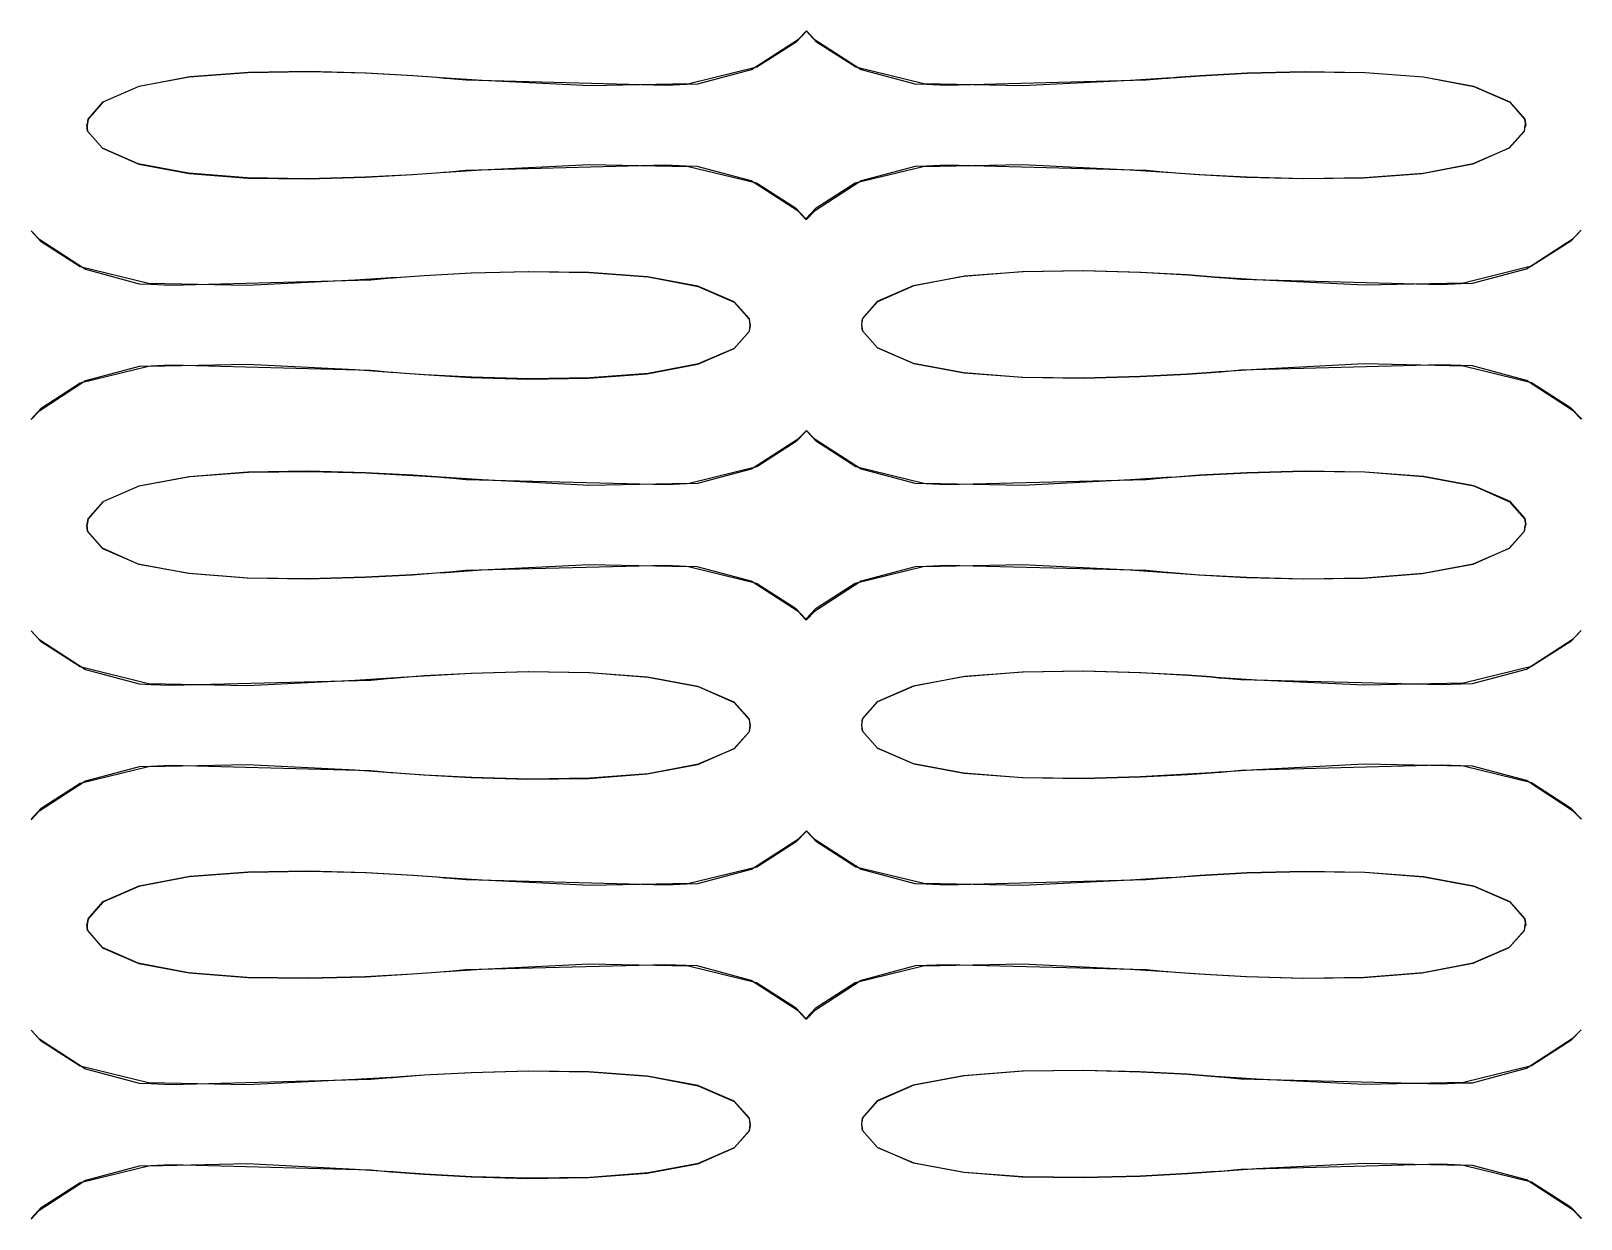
# Model space of a CAD drawing. Extents: x -8.7 to 71.7, y -3.2 to 84.
# Drawn here: x 23.47 to 39.54, y 18.64 to 30.96 of the extents above; entities that cross this region are included whole.
import ezdxf

# ---------------------------------------------------------------- set-up
doc = ezdxf.new("R2010")
doc.units = 0
doc.layers.get('0').update_dxf_attribs({"linetype": 'CONTINUOUS'})

msp = doc.modelspace()

# ---------------------------------------------------------------- linework, layer by layer
at = {"color": 1}
for p, q in [((30.9411, 30.5663), (31.4275, 30.8805)), ((31.5088, 30.9618), (31.4027, 30.8488)), ((31.4275, 30.8805), (31.5088, 30.9645)), ((31.5088, 30.9645), (31.5902, 30.8791)), ((31.615, 30.8488), (31.5088, 30.9618)), ((31.5902, 30.8791), (32.0752, 30.5663)), ((31.4027, 30.8488), (30.9962, 30.5883)), ((32.0201, 30.5883), (31.615, 30.8488)), ((25.7169, 30.5318), (25.1106, 30.485)), ((25.1161, 30.4919), (25.7238, 30.5387)), ((26.3481, 30.5415), (25.7169, 30.5318)), ((25.7238, 30.5387), (26.3536, 30.547)), ((26.9393, 30.5263), (26.3481, 30.5415)), ((26.3536, 30.547), (26.9448, 30.5304)), ((26.9448, 30.5304), (27.4326, 30.5029)), ((30.9962, 30.5883), (30.292, 30.4161)), ((30.383, 30.4175), (30.9411, 30.5663)), ((32.7256, 30.4161), (32.0201, 30.5883)), ((32.0752, 30.5663), (32.6319, 30.4175)), ((35.5865, 30.5029), (36.0772, 30.5291)), ((36.0772, 30.5291), (36.6695, 30.5442)), ((36.6695, 30.5387), (36.0796, 30.5222)), ((36.6695, 30.5442), (37.2992, 30.5346)), ((37.2981, 30.5318), (36.6695, 30.5387)), ((37.9056, 30.4863), (37.2981, 30.5318)), ((37.2992, 30.5346), (37.9056, 30.4877)), ((24.5897, 30.3871), (24.2163, 30.2245)), ((24.219, 30.2286), (24.5938, 30.3926)), ((25.1106, 30.485), (24.5897, 30.3871)), ((24.5938, 30.3926), (25.1161, 30.4919)), ((27.4298, 30.4987), (26.9393, 30.5263)), ((27.6751, 30.4808), (27.4298, 30.4987)), ((27.4326, 30.5029), (27.6765, 30.485)), ((27.7578, 30.4739), (27.6751, 30.4808)), ((27.6765, 30.485), (27.7578, 30.4767)), ((27.7578, 30.4767), (27.7757, 30.4767)), ((27.7757, 30.4739), (27.7578, 30.4739)), ((27.7757, 30.4767), (27.9824, 30.4574)), ((28.1464, 30.4505), (27.7757, 30.4739)), ((27.9824, 30.4574), (30.0578, 30.4037)), ((29.2626, 30.3954), (28.1464, 30.4505)), ((30.292, 30.4161), (29.2626, 30.3954)), ((30.0578, 30.4037), (30.2659, 30.4133)), ((30.2659, 30.4133), (30.383, 30.4175)), ((32.6319, 30.4175), (32.7504, 30.4133)), ((33.7537, 30.3954), (32.7256, 30.4161)), ((32.7504, 30.4133), (32.9572, 30.4037)), ((32.9572, 30.4037), (35.0325, 30.4574)), ((34.8699, 30.4505), (33.7537, 30.3954)), ((35.2419, 30.4739), (34.8699, 30.4505)), ((35.0325, 30.4574), (35.2392, 30.4767)), ((35.2392, 30.4767), (35.2585, 30.4767)), ((35.2668, 30.4739), (35.2419, 30.4739)), ((35.2585, 30.4767), (35.3399, 30.485)), ((35.3466, 30.4794), (35.2668, 30.4739)), ((35.3399, 30.485), (35.5865, 30.5029)), ((35.5907, 30.496), (35.3466, 30.4794)), ((36.0796, 30.5222), (35.5907, 30.496)), ((37.9056, 30.4877), (38.4267, 30.3885)), ((38.4281, 30.3899), (37.9056, 30.4863)), ((38.4267, 30.3885), (38.7999, 30.2259)), ((38.8027, 30.2273), (38.4281, 30.3899)), ((24.0619, 30.0509), (24.219, 30.2286)), ((24.2163, 30.2245), (24.0619, 30.0495)), ((38.7999, 30.2259), (38.9544, 30.0495)), ((38.9611, 30.0509), (38.8027, 30.2273)), ((24.0537, 29.9847), (24.0619, 30.0509)), ((24.0619, 30.0495), (24.0537, 29.9847)), ((38.9544, 30.0495), (38.9625, 29.9847)), ((38.971, 29.9847), (38.9611, 30.0509)), ((24.0564, 29.9268), (24.0482, 29.9902)), ((24.0482, 29.9902), (24.0564, 29.9255)), ((24.2108, 29.7505), (24.0564, 29.9268)), ((24.0564, 29.9255), (24.2135, 29.7477)), ((38.9502, 29.9255), (38.7918, 29.7477)), ((38.796, 29.7518), (38.9516, 29.9268)), ((38.9601, 29.9902), (38.9502, 29.9255)), ((38.9516, 29.9268), (38.9601, 29.9902)), ((38.9625, 29.9847), (38.971, 29.9847)), ((24.5828, 29.5879), (24.2108, 29.7505)), ((24.2135, 29.7477), (24.5883, 29.5837)), ((38.7918, 29.7477), (38.4157, 29.5824)), ((38.4224, 29.5892), (38.796, 29.7518)), ((25.1037, 29.4886), (24.5828, 29.5879)), ((24.5883, 29.5837), (25.1106, 29.4859)), ((30.0523, 29.5713), (27.9769, 29.519)), ((28.1409, 29.5258), (29.2571, 29.581)), ((29.2571, 29.581), (30.2865, 29.5603)), ((30.2603, 29.5617), (30.0523, 29.5713)), ((32.7201, 29.5603), (33.7495, 29.581)), ((32.9599, 29.5713), (32.7532, 29.5617)), ((35.0352, 29.519), (32.9599, 29.5713)), ((33.7495, 29.581), (34.8657, 29.5258)), ((38.4157, 29.5824), (37.8933, 29.4845)), ((37.9017, 29.4914), (38.4224, 29.5892)), ((25.7114, 29.4418), (25.1037, 29.4886)), ((25.1106, 29.4859), (25.7183, 29.439)), ((26.3412, 29.4321), (25.7114, 29.4418)), ((25.7183, 29.439), (26.3481, 29.4308)), ((26.9338, 29.4473), (26.3412, 29.4321)), ((26.3481, 29.4308), (26.9379, 29.4473)), ((27.4243, 29.4735), (26.9338, 29.4473)), ((26.9379, 29.4473), (27.4271, 29.4762)), ((27.6696, 29.4914), (27.4243, 29.4735)), ((27.4271, 29.4762), (27.671, 29.4942)), ((27.7523, 29.4983), (27.6696, 29.4914)), ((27.671, 29.4942), (27.7523, 29.501)), ((27.7523, 29.501), (27.7702, 29.501)), ((27.7702, 29.4983), (27.7523, 29.4983)), ((27.7702, 29.501), (28.1409, 29.5258)), ((27.9769, 29.519), (27.7702, 29.4983)), ((30.3775, 29.5589), (30.2603, 29.5617)), ((30.2865, 29.5603), (30.9907, 29.3894)), ((30.937, 29.4101), (30.3775, 29.5589)), ((31.422, 29.0945), (30.937, 29.4101)), ((32.0766, 29.4101), (31.5915, 29.0945)), ((32.016, 29.3894), (32.7201, 29.5603)), ((32.6347, 29.5589), (32.0766, 29.4101)), ((32.7532, 29.5617), (32.6347, 29.5589)), ((34.8657, 29.5258), (35.2378, 29.501)), ((35.2419, 29.4983), (35.0352, 29.519)), ((35.2378, 29.501), (35.2557, 29.501)), ((35.2557, 29.4983), (35.2419, 29.4983)), ((35.2557, 29.501), (35.337, 29.4942)), ((35.3356, 29.4914), (35.2557, 29.4983)), ((35.5783, 29.4735), (35.3356, 29.4914)), ((35.337, 29.4942), (35.5822, 29.4762)), ((36.0659, 29.4459), (35.5783, 29.4735)), ((35.5822, 29.4762), (36.0729, 29.4501)), ((36.6557, 29.4294), (36.0659, 29.4459)), ((36.0729, 29.4501), (36.6642, 29.4335)), ((37.2854, 29.4376), (36.6557, 29.4294)), ((36.6642, 29.4335), (37.2953, 29.4432)), ((37.8933, 29.4845), (37.2854, 29.4376)), ((37.2953, 29.4432), (37.9017, 29.4914)), ((30.9907, 29.3894), (31.3958, 29.129)), ((31.6095, 29.129), (32.016, 29.3894)), ((31.3958, 29.129), (31.5033, 29.0146)), ((31.5033, 29.0091), (31.422, 29.0945)), ((31.5033, 29.0146), (31.6095, 29.129)), ((31.5915, 29.0945), (31.5116, 29.0091)), ((31.5116, 29.0091), (31.5033, 29.0091)), ((23.5768, 28.7789), (23.4708, 28.8919)), ((23.4708, 28.8919), (23.552, 28.8079)), ((23.552, 28.8079), (24.0357, 28.4937)), ((23.982, 28.5185), (23.5768, 28.7789)), ((38.9724, 28.4978), (39.4575, 28.812)), ((39.4324, 28.7845), (39.026, 28.524)), ((39.5386, 28.8975), (39.4324, 28.7845)), ((39.4575, 28.812), (39.5386, 28.8975)), ((24.6876, 28.3463), (23.982, 28.5185)), ((24.0357, 28.4937), (24.5938, 28.3435)), ((27.547, 28.4289), (28.0376, 28.4551)), ((28.0348, 28.451), (27.547, 28.4248)), ((28.6246, 28.4675), (28.0348, 28.451)), ((28.0376, 28.4551), (28.6301, 28.4703)), ((29.2544, 28.4606), (28.6246, 28.4675)), ((28.6301, 28.4703), (29.2599, 28.4606)), ((29.8607, 28.4152), (29.2544, 28.4606)), ((29.2599, 28.4606), (29.8676, 28.4138)), ((33.744, 28.4661), (33.1377, 28.4193)), ((33.1487, 28.4234), (33.755, 28.4703)), ((34.3752, 28.4758), (33.744, 28.4661)), ((33.755, 28.4703), (34.3848, 28.4786)), ((34.9663, 28.4606), (34.3752, 28.4758)), ((34.3848, 28.4786), (34.9746, 28.462)), ((35.457, 28.4345), (34.9663, 28.4606)), ((34.9746, 28.462), (35.4623, 28.4345)), ((39.026, 28.524), (38.3219, 28.3504)), ((38.4129, 28.349), (38.9724, 28.4978)), ((24.5938, 28.3435), (24.7124, 28.3393)), ((25.7156, 28.3242), (24.6876, 28.3463)), ((24.7124, 28.3393), (24.9191, 28.3297)), ((24.9191, 28.3297), (26.9944, 28.3834)), ((26.8318, 28.3793), (25.7156, 28.3242)), ((27.2039, 28.4027), (26.8318, 28.3793)), ((26.9944, 28.3834), (27.2025, 28.4027)), ((27.2025, 28.4027), (27.2204, 28.4027)), ((27.2232, 28.4027), (27.2039, 28.4027)), ((27.2204, 28.4027), (27.3017, 28.4097)), ((27.3031, 28.4082), (27.2232, 28.4027)), ((27.3017, 28.4097), (27.547, 28.4289)), ((27.547, 28.4248), (27.3031, 28.4082)), ((30.3844, 28.3187), (29.8607, 28.4152)), ((29.8676, 28.4138), (30.3885, 28.3145)), ((30.7592, 28.1561), (30.3844, 28.3187)), ((30.3885, 28.3145), (30.7606, 28.1519)), ((32.6168, 28.3215), (32.2433, 28.1588)), ((32.2502, 28.1602), (32.6251, 28.3256)), ((33.1377, 28.4193), (32.6168, 28.3215)), ((32.6251, 28.3256), (33.1487, 28.4234)), ((35.7022, 28.4152), (35.457, 28.4345)), ((35.4623, 28.4345), (35.7064, 28.4152)), ((35.7851, 28.4082), (35.7022, 28.4152)), ((35.7064, 28.4152), (35.7875, 28.4082)), ((35.8027, 28.4082), (35.7851, 28.4082)), ((35.7875, 28.4082), (35.8055, 28.4082)), ((36.1735, 28.3848), (35.8027, 28.4082)), ((35.8055, 28.4082), (36.0123, 28.389)), ((36.0123, 28.389), (38.0877, 28.3352)), ((37.2911, 28.3297), (36.1735, 28.3848)), ((38.3219, 28.3504), (37.2911, 28.3297)), ((38.0877, 28.3352), (38.2958, 28.3449)), ((38.2958, 28.3449), (38.4129, 28.349)), ((30.9177, 27.9797), (30.7592, 28.1561)), ((30.7606, 28.1519), (30.9163, 27.9756)), ((32.2433, 28.1588), (32.089, 27.9838)), ((32.0918, 27.9824), (32.2502, 28.1602)), ((30.9163, 27.9756), (30.9246, 27.9108)), ((30.9273, 27.9135), (30.9177, 27.9797)), ((32.089, 27.9838), (32.0807, 27.919)), ((32.0835, 27.9163), (32.0918, 27.9824)), ((30.9149, 27.846), (30.7564, 27.6683)), ((30.7633, 27.6751), (30.919, 27.8501)), ((30.9246, 27.9108), (30.9149, 27.846)), ((30.919, 27.8501), (30.9273, 27.9135)), ((32.0807, 27.919), (32.089, 27.8543)), ((32.0918, 27.8529), (32.0835, 27.9163)), ((32.089, 27.8543), (32.2461, 27.6779)), ((32.2461, 27.6779), (32.0918, 27.8529)), ((30.7564, 27.6683), (30.3802, 27.5042)), ((30.3899, 27.5139), (30.7633, 27.6751)), ((32.6195, 27.5153), (32.2461, 27.6779)), ((32.2461, 27.6779), (32.6209, 27.5167)), ((23.982, 27.3141), (24.6876, 27.4877)), ((24.5938, 27.485), (24.0357, 27.3348)), ((24.7124, 27.4877), (24.5938, 27.485)), ((24.6876, 27.4877), (25.7156, 27.5084)), ((24.9191, 27.4974), (24.7124, 27.4877)), ((26.9944, 27.4423), (24.9191, 27.4974)), ((25.7156, 27.5084), (26.8318, 27.4519)), ((30.3802, 27.5042), (29.8579, 27.4064)), ((29.869, 27.4161), (30.3899, 27.5139)), ((33.1404, 27.4175), (32.6195, 27.5153)), ((32.6209, 27.5167), (33.1432, 27.4202)), ((38.0877, 27.5029), (36.0123, 27.4478)), ((36.1735, 27.456), (37.2911, 27.5139)), ((37.2911, 27.5139), (38.3219, 27.4919)), ((38.2958, 27.4932), (38.0877, 27.5029)), ((38.4129, 27.4905), (38.2958, 27.4932)), ((38.3219, 27.4919), (39.026, 27.3196)), ((38.9724, 27.3403), (38.4129, 27.4905)), ((24.0357, 27.3348), (23.552, 27.0192)), ((26.8318, 27.4519), (27.2039, 27.4271)), ((27.2025, 27.4216), (26.9944, 27.4423)), ((27.2204, 27.4216), (27.2025, 27.4216)), ((27.2039, 27.4271), (27.2232, 27.4271)), ((27.3003, 27.4147), (27.2204, 27.4216)), ((27.2232, 27.4271), (27.3044, 27.4202)), ((27.5428, 27.3968), (27.3003, 27.4147)), ((27.3044, 27.4202), (27.5498, 27.4023)), ((28.0307, 27.3678), (27.5428, 27.3968)), ((27.5498, 27.4023), (28.0403, 27.3761)), ((28.6205, 27.3513), (28.0307, 27.3678)), ((28.0403, 27.3761), (28.6315, 27.3596)), ((29.2503, 27.3596), (28.6205, 27.3513)), ((28.6315, 27.3596), (29.2626, 27.3692)), ((29.8579, 27.4064), (29.2503, 27.3596)), ((29.2626, 27.3692), (29.869, 27.4161)), ((33.7468, 27.3692), (33.1404, 27.4175)), ((33.1432, 27.4202), (33.7509, 27.3747)), ((34.3779, 27.3596), (33.7468, 27.3692)), ((33.7509, 27.3747), (34.3807, 27.3678)), ((34.9691, 27.3761), (34.3779, 27.3596)), ((34.3807, 27.3678), (34.9705, 27.383)), ((35.4598, 27.4023), (34.9691, 27.3761)), ((34.9705, 27.383), (35.4598, 27.4092)), ((35.4598, 27.4092), (35.7036, 27.4257)), ((35.705, 27.4202), (35.4598, 27.4023)), ((35.7036, 27.4257), (35.7851, 27.4312)), ((35.7875, 27.4271), (35.705, 27.4202)), ((35.7851, 27.4312), (35.8027, 27.4312)), ((35.8055, 27.4271), (35.7875, 27.4271)), ((35.8027, 27.4312), (36.1735, 27.456)), ((36.0123, 27.4478), (35.8055, 27.4271)), ((39.4575, 27.0247), (38.9724, 27.3403)), ((39.026, 27.3196), (39.431, 27.0592)), ((23.5768, 27.0536), (23.982, 27.3141)), ((23.4708, 26.9393), (23.5768, 27.0536)), ((23.552, 27.0192), (23.4708, 26.9338)), ((39.431, 27.0592), (39.5386, 26.9448)), ((39.5386, 26.9393), (39.4575, 27.0247)), ((39.5386, 26.9448), (39.5386, 26.9393)), ((30.9411, 26.4225), (31.4275, 26.7367)), ((31.4027, 26.705), (30.9962, 26.4445)), ((31.5088, 26.818), (31.4027, 26.705)), ((31.4275, 26.7367), (31.5088, 26.8207)), ((31.5088, 26.8207), (31.5902, 26.7367)), ((31.615, 26.705), (31.5088, 26.818)), ((31.5902, 26.7367), (32.0752, 26.4225)), ((32.0201, 26.4445), (31.615, 26.705)), ((25.7169, 26.3881), (25.1106, 26.3412)), ((25.1161, 26.344), (25.7238, 26.3881)), ((26.3481, 26.3977), (25.7169, 26.3881)), ((25.7238, 26.3881), (26.3536, 26.3963)), ((26.9393, 26.3826), (26.3481, 26.3977)), ((26.3536, 26.3963), (26.9448, 26.3812)), ((27.4298, 26.3563), (26.9393, 26.3826)), ((26.9448, 26.3812), (27.4326, 26.355)), ((27.6751, 26.3385), (27.4298, 26.3563)), ((27.4326, 26.355), (27.6765, 26.3398)), ((30.9962, 26.4445), (30.292, 26.2723)), ((30.383, 26.2737), (30.9411, 26.4225)), ((32.7256, 26.2723), (32.0201, 26.4445)), ((32.0752, 26.4225), (32.6319, 26.2737)), ((35.3399, 26.3412), (35.585, 26.3605)), ((35.5907, 26.3536), (35.3466, 26.3371)), ((35.585, 26.3605), (36.0758, 26.3867)), ((36.0786, 26.3798), (35.5907, 26.3536)), ((36.0758, 26.3867), (36.6681, 26.4018)), ((36.6681, 26.3963), (36.0786, 26.3798)), ((36.6681, 26.4018), (37.2981, 26.3922)), ((37.2981, 26.3881), (36.6681, 26.3963)), ((37.2981, 26.3922), (37.9056, 26.344)), ((37.9042, 26.3426), (37.2981, 26.3881)), ((24.5897, 26.2434), (24.2163, 26.0821)), ((24.219, 26.0835), (24.5938, 26.2461)), ((25.1106, 26.3412), (24.5897, 26.2434)), ((24.5938, 26.2461), (25.1161, 26.344)), ((27.7578, 26.3315), (27.6751, 26.3385)), ((27.6765, 26.3398), (27.7578, 26.3343)), ((27.7578, 26.3343), (27.7757, 26.3343)), ((27.7757, 26.3315), (27.7578, 26.3315)), ((27.7757, 26.3343), (27.9824, 26.3136)), ((28.1464, 26.3081), (27.7757, 26.3315)), ((27.9824, 26.3136), (30.0578, 26.2613)), ((29.2626, 26.2516), (28.1464, 26.3081)), ((30.292, 26.2723), (29.2626, 26.2516)), ((30.0578, 26.2613), (30.2659, 26.2709)), ((30.2659, 26.2709), (30.383, 26.2737)), ((32.6319, 26.2737), (32.7504, 26.2709)), ((33.7537, 26.2516), (32.7256, 26.2723)), ((32.7504, 26.2709), (32.9572, 26.2613)), ((32.9572, 26.2613), (35.0325, 26.3136)), ((34.8699, 26.3081), (33.7537, 26.2516)), ((35.2419, 26.3315), (34.8699, 26.3081)), ((35.0325, 26.3136), (35.2392, 26.3343)), ((35.2392, 26.3343), (35.2585, 26.3343)), ((35.2668, 26.3315), (35.2419, 26.3315)), ((35.2585, 26.3343), (35.3399, 26.3412)), ((35.3466, 26.3371), (35.2668, 26.3315)), ((38.4281, 26.2461), (37.9042, 26.3426)), ((37.9056, 26.344), (38.4267, 26.2461)), ((38.4267, 26.2461), (38.7985, 26.0821)), ((38.8027, 26.0835), (38.4281, 26.2461)), ((24.0619, 25.9071), (24.219, 26.0835)), ((24.2163, 26.0821), (24.0619, 25.9057)), ((38.7985, 26.0821), (38.9544, 25.9057)), ((38.9611, 25.9071), (38.8027, 26.0835)), ((24.0537, 25.841), (24.0619, 25.9071)), ((24.0619, 25.9057), (24.0537, 25.841)), ((38.9544, 25.9057), (38.9625, 25.841)), ((38.971, 25.841), (38.9611, 25.9071)), ((24.0564, 25.7762), (24.0482, 25.8396)), ((24.0482, 25.8396), (24.0564, 25.7748)), ((24.2108, 25.5998), (24.0564, 25.7762)), ((24.0564, 25.7748), (24.2135, 25.5984)), ((38.9502, 25.7748), (38.7918, 25.5971)), ((38.796, 25.5998), (38.9516, 25.7762)), ((38.9601, 25.8396), (38.9502, 25.7748)), ((38.9516, 25.7762), (38.9601, 25.8396)), ((38.9625, 25.841), (38.971, 25.841)), ((24.5828, 25.4358), (24.2108, 25.5998)), ((24.2135, 25.5984), (24.5883, 25.4358)), ((38.7918, 25.5971), (38.4157, 25.4317)), ((38.4224, 25.4372), (38.796, 25.5998)), ((25.1037, 25.338), (24.5828, 25.4358)), ((24.5883, 25.4358), (25.1106, 25.3394)), ((30.0523, 25.4207), (27.9769, 25.3669)), ((28.1409, 25.3738), (29.2571, 25.4303)), ((29.2571, 25.4303), (30.2865, 25.4096)), ((30.2603, 25.411), (30.0523, 25.4207)), ((30.3775, 25.4083), (30.2603, 25.411)), ((30.2865, 25.4096), (30.9907, 25.2374)), ((30.937, 25.2581), (30.3775, 25.4083)), ((32.016, 25.2374), (32.7201, 25.4096)), ((32.6347, 25.4083), (32.0766, 25.2581)), ((32.7532, 25.411), (32.6347, 25.4083)), ((32.7201, 25.4096), (33.7495, 25.4303)), ((32.9599, 25.4207), (32.7532, 25.411)), ((35.0352, 25.3669), (32.9599, 25.4207)), ((33.7495, 25.4303), (34.8657, 25.3738)), ((38.4157, 25.4317), (37.8933, 25.3325)), ((37.9017, 25.3394), (38.4224, 25.4372)), ((25.7114, 25.2898), (25.1037, 25.338)), ((25.1106, 25.3394), (25.7183, 25.2939)), ((26.3412, 25.2801), (25.7114, 25.2898)), ((25.7183, 25.2939), (26.3481, 25.2856)), ((26.9338, 25.2953), (26.3412, 25.2801)), ((26.3481, 25.2856), (26.9379, 25.3022)), ((27.4243, 25.3214), (26.9338, 25.2953)), ((26.9379, 25.3022), (27.4271, 25.3284)), ((27.6696, 25.3394), (27.4243, 25.3214)), ((27.4271, 25.3284), (27.671, 25.3449)), ((27.7523, 25.3463), (27.6696, 25.3394)), ((27.671, 25.3449), (27.7523, 25.349)), ((27.7523, 25.349), (27.7702, 25.349)), ((27.7702, 25.3463), (27.7523, 25.3463)), ((27.7702, 25.349), (28.1409, 25.3738)), ((27.9769, 25.3669), (27.7702, 25.3463)), ((31.422, 24.9439), (30.937, 25.2581)), ((30.9907, 25.2374), (31.3958, 24.9769)), ((32.0766, 25.2581), (31.5915, 24.9439)), ((31.6095, 24.9769), (32.016, 25.2374)), ((34.8657, 25.3738), (35.2378, 25.349)), ((35.2419, 25.3463), (35.0352, 25.3669)), ((35.2378, 25.349), (35.2557, 25.349)), ((35.2557, 25.3463), (35.2419, 25.3463)), ((35.2557, 25.349), (35.337, 25.3421)), ((35.3356, 25.3394), (35.2557, 25.3463)), ((35.5783, 25.3214), (35.3356, 25.3394)), ((35.337, 25.3421), (35.5822, 25.3242)), ((36.0659, 25.2939), (35.5783, 25.3214)), ((35.5822, 25.3242), (36.0729, 25.298)), ((36.6557, 25.2773), (36.0659, 25.2939)), ((36.0729, 25.298), (36.6642, 25.2829)), ((37.2854, 25.2856), (36.6557, 25.2773)), ((36.6642, 25.2829), (37.2953, 25.2925)), ((37.8933, 25.3325), (37.2854, 25.2856)), ((37.2953, 25.2925), (37.9017, 25.3394)), ((31.3958, 24.9769), (31.5033, 24.8626)), ((31.5033, 24.857), (31.422, 24.9439)), ((31.5033, 24.8626), (31.6095, 24.9769)), ((31.5915, 24.9439), (31.5116, 24.857)), ((31.5116, 24.857), (31.5033, 24.857)), ((39.5386, 24.7468), (39.4324, 24.6338)), ((39.4575, 24.6614), (39.5386, 24.7468)), ((23.5768, 24.6283), (23.4708, 24.7413)), ((23.4708, 24.7413), (23.552, 24.6559)), ((23.552, 24.6559), (24.0357, 24.3417)), ((23.982, 24.3678), (23.5768, 24.6283)), ((38.9724, 24.3458), (39.4575, 24.6614)), ((39.4324, 24.6338), (39.026, 24.372)), ((24.6876, 24.1942), (23.982, 24.3678)), ((24.0357, 24.3417), (24.5938, 24.1915)), ((27.3017, 24.259), (27.547, 24.2783)), ((27.547, 24.2741), (27.3031, 24.2576)), ((27.547, 24.2783), (28.0376, 24.3044)), ((28.0348, 24.3003), (27.547, 24.2741)), ((28.6246, 24.3169), (28.0348, 24.3003)), ((28.0376, 24.3044), (28.6301, 24.3196)), ((29.2544, 24.3086), (28.6246, 24.3169)), ((28.6301, 24.3196), (29.2599, 24.31)), ((29.8607, 24.2631), (29.2544, 24.3086)), ((29.2599, 24.31), (29.8676, 24.2617)), ((30.3844, 24.1667), (29.8607, 24.2631)), ((33.1377, 24.2673), (32.6168, 24.1694)), ((32.6251, 24.1735), (33.1487, 24.2728)), ((33.744, 24.3155), (33.1377, 24.2673)), ((33.1487, 24.2728), (33.755, 24.3182)), ((34.3752, 24.3251), (33.744, 24.3155)), ((33.755, 24.3182), (34.3848, 24.3279)), ((34.9663, 24.3086), (34.3752, 24.3251)), ((34.3848, 24.3279), (34.9746, 24.31)), ((35.457, 24.2824), (34.9663, 24.3086)), ((34.9746, 24.31), (35.4623, 24.2824)), ((35.7022, 24.2645), (35.457, 24.2824)), ((35.4623, 24.2824), (35.7064, 24.2645)), ((35.7851, 24.2562), (35.7022, 24.2645)), ((35.7064, 24.2645), (35.7875, 24.2562)), ((39.026, 24.372), (38.3219, 24.1997)), ((38.4129, 24.197), (38.9724, 24.3458)), ((24.5938, 24.1915), (24.7124, 24.1873)), ((25.7156, 24.1735), (24.6876, 24.1942)), ((24.7124, 24.1873), (24.9191, 24.1791)), ((24.9191, 24.1791), (26.9944, 24.2328)), ((26.8318, 24.2287), (25.7156, 24.1735)), ((27.2039, 24.2521), (26.8318, 24.2287)), ((26.9944, 24.2328), (27.2025, 24.2521)), ((27.2025, 24.2521), (27.2204, 24.2521)), ((27.2232, 24.2521), (27.2039, 24.2521)), ((27.2204, 24.2521), (27.3017, 24.259)), ((27.3031, 24.2576), (27.2232, 24.2521)), ((29.8676, 24.2617), (30.3885, 24.1639)), ((30.7592, 24.0041), (30.3844, 24.1667)), ((30.3885, 24.1639), (30.7606, 23.9999)), ((32.6168, 24.1694), (32.2433, 24.0068)), ((32.2502, 24.0082), (32.6251, 24.1735)), ((35.8027, 24.2562), (35.7851, 24.2562)), ((35.7875, 24.2562), (35.8055, 24.2562)), ((36.1735, 24.2328), (35.8027, 24.2562)), ((35.8055, 24.2562), (36.0123, 24.2369)), ((36.0123, 24.2369), (38.0877, 24.1846)), ((37.2911, 24.1777), (36.1735, 24.2328)), ((38.3219, 24.1997), (37.2911, 24.1777)), ((38.0877, 24.1846), (38.2958, 24.1928)), ((38.2958, 24.1928), (38.4129, 24.197)), ((30.9177, 23.8277), (30.7592, 24.0041)), ((30.7606, 23.9999), (30.9163, 23.8235)), ((32.2433, 24.0068), (32.089, 23.8318)), ((32.0918, 23.8304), (32.2502, 24.0082)), ((30.9163, 23.8235), (30.9246, 23.7588)), ((30.9273, 23.7615), (30.9177, 23.8277)), ((32.089, 23.8318), (32.0807, 23.767)), ((32.0835, 23.7643), (32.0918, 23.8304)), ((30.9149, 23.694), (30.7564, 23.5176)), ((30.7633, 23.5231), (30.919, 23.6981)), ((30.9246, 23.7588), (30.9149, 23.694)), ((30.919, 23.6981), (30.9273, 23.7615)), ((32.0807, 23.767), (32.089, 23.7023)), ((32.0918, 23.7009), (32.0835, 23.7643)), ((32.089, 23.7023), (32.2461, 23.5259)), ((32.2461, 23.5259), (32.0918, 23.7009)), ((30.7564, 23.5176), (30.3802, 23.3536)), ((30.3899, 23.3619), (30.7633, 23.5231)), ((32.6195, 23.3633), (32.2461, 23.5259)), ((32.2461, 23.5259), (32.6209, 23.3646)), ((23.982, 23.1635), (24.6876, 23.3357)), ((24.5938, 23.3329), (24.0357, 23.1841)), ((24.7124, 23.3357), (24.5938, 23.3329)), ((24.6876, 23.3357), (25.7156, 23.3564)), ((24.9191, 23.3454), (24.7124, 23.3357)), ((26.9944, 23.2902), (24.9191, 23.3454)), ((25.7156, 23.3564), (26.8318, 23.2999)), ((26.8318, 23.2999), (27.2039, 23.2751)), ((30.3802, 23.3536), (29.8579, 23.2558)), ((29.869, 23.264), (30.3899, 23.3619)), ((33.1404, 23.2654), (32.6195, 23.3633)), ((32.6209, 23.3646), (33.1432, 23.2682)), ((35.8027, 23.2806), (36.1735, 23.3054)), ((38.0877, 23.3509), (36.0123, 23.2958)), ((36.1735, 23.3054), (37.2911, 23.3619)), ((37.2911, 23.3619), (38.3219, 23.3412)), ((38.2958, 23.3412), (38.0877, 23.3509)), ((38.4129, 23.3385), (38.2958, 23.3412)), ((38.3219, 23.3412), (39.026, 23.169)), ((38.9724, 23.1896), (38.4129, 23.3385)), ((24.0357, 23.1841), (23.552, 22.8685)), ((23.5768, 22.903), (23.982, 23.1635)), ((27.2025, 23.2695), (26.9944, 23.2902)), ((27.2204, 23.2695), (27.2025, 23.2695)), ((27.2039, 23.2751), (27.2232, 23.2751)), ((27.3003, 23.2627), (27.2204, 23.2695)), ((27.2232, 23.2751), (27.3044, 23.2682)), ((27.5428, 23.2447), (27.3003, 23.2627)), ((27.3044, 23.2682), (27.5498, 23.2503)), ((28.0307, 23.2172), (27.5428, 23.2447)), ((27.5498, 23.2503), (28.0403, 23.2241)), ((28.6205, 23.2006), (28.0307, 23.2172)), ((28.0403, 23.2241), (28.6315, 23.2089)), ((29.2503, 23.2089), (28.6205, 23.2006)), ((28.6315, 23.2089), (29.2626, 23.2172)), ((29.8579, 23.2558), (29.2503, 23.2089)), ((29.2626, 23.2172), (29.869, 23.264)), ((33.7468, 23.2186), (33.1404, 23.2654)), ((33.1432, 23.2682), (33.7509, 23.2227)), ((34.3779, 23.2089), (33.7468, 23.2186)), ((33.7509, 23.2227), (34.3807, 23.2158)), ((34.9691, 23.2241), (34.3779, 23.2089)), ((34.3807, 23.2158), (34.9705, 23.2324)), ((35.4598, 23.2503), (34.9691, 23.2241)), ((34.9705, 23.2324), (35.4598, 23.2585)), ((35.4598, 23.2585), (35.7036, 23.2751)), ((35.705, 23.2682), (35.4598, 23.2503)), ((35.7036, 23.2751), (35.7851, 23.2806)), ((35.7875, 23.2751), (35.705, 23.2682)), ((35.7851, 23.2806), (35.8027, 23.2806)), ((35.8055, 23.2751), (35.7875, 23.2751)), ((36.0123, 23.2958), (35.8055, 23.2751)), ((39.4575, 22.874), (38.9724, 23.1896)), ((39.026, 23.169), (39.431, 22.9085)), ((23.4708, 22.7886), (23.5768, 22.903)), ((23.552, 22.8685), (23.4708, 22.7831)), ((39.431, 22.9085), (39.5386, 22.7941)), ((39.5386, 22.7886), (39.4575, 22.874)), ((31.5088, 22.666), (31.4027, 22.553)), ((31.4275, 22.5847), (31.5088, 22.6687)), ((31.5088, 22.6687), (31.5902, 22.5847)), ((31.615, 22.553), (31.5088, 22.666)), ((39.5386, 22.7941), (39.5386, 22.7886)), ((30.9411, 22.2718), (31.4275, 22.5847)), ((31.4027, 22.553), (30.9962, 22.2925)), ((31.5902, 22.5847), (32.0752, 22.2718)), ((32.0201, 22.2925), (31.615, 22.553)), ((25.1106, 22.1905), (24.5897, 22.0927)), ((24.5938, 22.0996), (25.1161, 22.1988)), ((25.7169, 22.2374), (25.1106, 22.1905)), ((25.1161, 22.1988), (25.7238, 22.2443)), ((26.3481, 22.247), (25.7169, 22.2374)), ((25.7238, 22.2443), (26.3536, 22.2539)), ((26.9393, 22.2319), (26.3481, 22.247)), ((26.3536, 22.2539), (26.9448, 22.236)), ((27.4298, 22.2043), (26.9393, 22.2319)), ((26.9448, 22.236), (27.4326, 22.2085)), ((27.6751, 22.1864), (27.4298, 22.2043)), ((27.4326, 22.2085), (27.6765, 22.1905)), ((27.7578, 22.1795), (27.6751, 22.1864)), ((27.6765, 22.1905), (27.7578, 22.1823)), ((27.7578, 22.1823), (27.7757, 22.1823)), ((27.7757, 22.1795), (27.7578, 22.1795)), ((27.7757, 22.1823), (27.9824, 22.163)), ((28.1464, 22.1561), (27.7757, 22.1795)), ((30.9962, 22.2925), (30.292, 22.1216)), ((30.383, 22.123), (30.9411, 22.2718)), ((32.7256, 22.1216), (32.0201, 22.2925)), ((32.0752, 22.2718), (32.6319, 22.123)), ((35.2419, 22.1795), (34.8699, 22.1561)), ((35.0325, 22.163), (35.2392, 22.1823)), ((35.2392, 22.1823), (35.2585, 22.1823)), ((35.2668, 22.1795), (35.2419, 22.1795)), ((35.2585, 22.1823), (35.3399, 22.1892)), ((35.3466, 22.185), (35.2668, 22.1795)), ((35.3399, 22.1892), (35.5865, 22.2071)), ((35.5907, 22.2016), (35.3466, 22.185)), ((35.5865, 22.2071), (36.0772, 22.2346)), ((36.0786, 22.2278), (35.5907, 22.2016)), ((36.0772, 22.2346), (36.6695, 22.2498)), ((36.6681, 22.2443), (36.0786, 22.2278)), ((37.2981, 22.2374), (36.6681, 22.2443)), ((36.6695, 22.2498), (37.2992, 22.2402)), ((37.9042, 22.1919), (37.2981, 22.2374)), ((37.2992, 22.2402), (37.9056, 22.1919)), ((38.4281, 22.0955), (37.9042, 22.1919)), ((37.9056, 22.1919), (38.4267, 22.0941)), ((24.5897, 22.0927), (24.2163, 21.9301)), ((24.219, 21.9342), (24.5938, 22.0996)), ((27.9824, 22.163), (30.0578, 22.1093)), ((29.2626, 22.101), (28.1464, 22.1561)), ((30.292, 22.1216), (29.2626, 22.101)), ((30.0578, 22.1093), (30.2659, 22.1189)), ((30.2659, 22.1189), (30.383, 22.123)), ((32.6319, 22.123), (32.7504, 22.1189)), ((33.7537, 22.101), (32.7256, 22.1216)), ((32.7504, 22.1189), (32.9572, 22.1093)), ((32.9572, 22.1093), (35.0325, 22.163)), ((34.8699, 22.1561), (33.7537, 22.101)), ((38.4267, 22.0941), (38.7999, 21.9315)), ((38.8027, 21.9329), (38.4281, 22.0955)), ((24.0619, 21.7565), (24.219, 21.9342)), ((24.2163, 21.9301), (24.0619, 21.7551)), ((38.7999, 21.9315), (38.9544, 21.7551)), ((38.9611, 21.7565), (38.8027, 21.9329)), ((24.0564, 21.6352), (24.0482, 21.6986)), ((24.0482, 21.6986), (24.0564, 21.6338)), ((24.0537, 21.6903), (24.0619, 21.7565)), ((24.0619, 21.7551), (24.0537, 21.6903)), ((38.9601, 21.6986), (38.9502, 21.6338)), ((38.9516, 21.6352), (38.9601, 21.6986)), ((38.9544, 21.7551), (38.9625, 21.6903)), ((38.971, 21.6903), (38.9611, 21.7565)), ((24.2108, 21.4588), (24.0564, 21.6352)), ((24.0564, 21.6338), (24.2135, 21.4561)), ((38.9502, 21.6338), (38.7918, 21.4561)), ((38.796, 21.4602), (38.9516, 21.6352)), ((38.9625, 21.6903), (38.971, 21.6903)), ((24.5828, 21.2962), (24.2108, 21.4588)), ((24.2135, 21.4561), (24.5883, 21.2921)), ((38.7918, 21.4561), (38.4157, 21.2907)), ((38.4224, 21.2976), (38.796, 21.4602)), ((25.1037, 21.197), (24.5828, 21.2962)), ((24.5883, 21.2921), (25.1106, 21.1942)), ((27.7702, 21.2094), (28.1409, 21.2342)), ((27.9769, 21.2273), (27.7702, 21.2066)), ((30.0523, 21.2797), (27.9769, 21.2273)), ((28.1409, 21.2342), (29.2571, 21.2893)), ((29.2571, 21.2893), (30.2865, 21.2687)), ((30.2603, 21.27), (30.0523, 21.2797)), ((30.3775, 21.2673), (30.2603, 21.27)), ((30.2865, 21.2687), (30.9907, 21.0964)), ((30.937, 21.1171), (30.3775, 21.2673)), ((32.016, 21.0964), (32.7201, 21.2687)), ((32.6347, 21.2673), (32.0766, 21.1171)), ((32.7532, 21.27), (32.6347, 21.2673)), ((32.7201, 21.2687), (33.7495, 21.2893)), ((32.9599, 21.2797), (32.7532, 21.27)), ((35.0352, 21.2273), (32.9599, 21.2797)), ((33.7495, 21.2893), (34.8657, 21.2342)), ((34.8657, 21.2342), (35.2378, 21.2094)), ((35.2419, 21.2066), (35.0352, 21.2273)), ((38.4157, 21.2907), (37.8933, 21.1915)), ((37.9017, 21.1998), (38.4224, 21.2976)), ((25.7114, 21.1487), (25.1037, 21.197)), ((25.1106, 21.1942), (25.7183, 21.1474)), ((26.3412, 21.1405), (25.7114, 21.1487)), ((25.7183, 21.1474), (26.3481, 21.1391)), ((26.9338, 21.1557), (26.3412, 21.1405)), ((26.3481, 21.1391), (26.9379, 21.1557)), ((27.4243, 21.1818), (26.9338, 21.1557)), ((26.9379, 21.1557), (27.4271, 21.1846)), ((27.6696, 21.1998), (27.4243, 21.1818)), ((27.4271, 21.1846), (27.671, 21.2025)), ((27.7523, 21.2066), (27.6696, 21.1998)), ((27.671, 21.2025), (27.7523, 21.2094)), ((27.7523, 21.2094), (27.7702, 21.2094)), ((27.7702, 21.2066), (27.7523, 21.2066)), ((31.422, 20.8029), (30.937, 21.1171)), ((30.9907, 21.0964), (31.3958, 20.8359)), ((32.0766, 21.1171), (31.5915, 20.8029)), ((31.6095, 20.8359), (32.016, 21.0964)), ((35.2378, 21.2094), (35.2557, 21.2094)), ((35.2557, 21.2066), (35.2419, 21.2066)), ((35.2557, 21.2094), (35.337, 21.2025)), ((35.3356, 21.1998), (35.2557, 21.2066)), ((35.5783, 21.1818), (35.3356, 21.1998)), ((35.337, 21.2025), (35.5822, 21.1846)), ((36.0659, 21.1529), (35.5783, 21.1818)), ((35.5822, 21.1846), (36.0729, 21.1584)), ((36.6557, 21.1364), (36.0659, 21.1529)), ((36.0729, 21.1584), (36.6642, 21.1419)), ((37.2854, 21.1446), (36.6557, 21.1364)), ((36.6642, 21.1419), (37.2953, 21.1515)), ((37.8933, 21.1915), (37.2854, 21.1446)), ((37.2953, 21.1515), (37.9017, 21.1998)), ((31.3958, 20.8359), (31.5033, 20.7216)), ((31.5033, 20.7161), (31.422, 20.8029)), ((31.5033, 20.7216), (31.6095, 20.8359)), ((31.5915, 20.8029), (31.5116, 20.7161)), ((23.5768, 20.4873), (23.4708, 20.6003)), ((23.4708, 20.6003), (23.552, 20.5148)), ((31.5116, 20.7161), (31.5033, 20.7161)), ((39.5386, 20.6058), (39.4324, 20.4928)), ((39.4575, 20.5204), (39.5386, 20.6058)), ((23.552, 20.5148), (24.0357, 20.2007)), ((23.982, 20.2268), (23.5768, 20.4873)), ((38.9724, 20.2062), (39.4575, 20.5204)), ((39.4324, 20.4928), (39.026, 20.2324)), ((24.6876, 20.0532), (23.982, 20.2268)), ((24.0357, 20.2007), (24.5938, 20.0518)), ((24.9191, 20.0381), (26.9944, 20.0918)), ((26.8318, 20.0877), (25.7156, 20.0326)), ((27.2039, 20.1111), (26.8318, 20.0877)), ((26.9944, 20.0918), (27.2025, 20.1111)), ((27.2025, 20.1111), (27.2204, 20.1111)), ((27.2232, 20.1111), (27.2039, 20.1111)), ((27.2204, 20.1111), (27.3017, 20.118)), ((27.3031, 20.1166), (27.2232, 20.1111)), ((27.3017, 20.118), (27.547, 20.1373)), ((27.547, 20.1331), (27.3031, 20.1166)), ((27.547, 20.1373), (28.0376, 20.1635)), ((28.0348, 20.1593), (27.547, 20.1331)), ((28.6246, 20.1759), (28.0348, 20.1593)), ((28.0376, 20.1635), (28.6301, 20.1786)), ((29.2544, 20.169), (28.6246, 20.1759)), ((28.6301, 20.1786), (29.2599, 20.169)), ((29.8607, 20.1235), (29.2544, 20.169)), ((29.2599, 20.169), (29.8676, 20.1221)), ((30.3844, 20.027), (29.8607, 20.1235)), ((29.8676, 20.1221), (30.3885, 20.0229)), ((33.1377, 20.1276), (32.6168, 20.0298)), ((32.6251, 20.0326), (33.1487, 20.1318)), ((33.744, 20.1745), (33.1377, 20.1276)), ((33.1487, 20.1318), (33.755, 20.1786)), ((34.3752, 20.1841), (33.744, 20.1745)), ((33.755, 20.1786), (34.3848, 20.1869)), ((34.9663, 20.169), (34.3752, 20.1841)), ((34.3848, 20.1869), (34.9746, 20.1704)), ((35.457, 20.1428), (34.9663, 20.169)), ((34.9746, 20.1704), (35.4623, 20.1428)), ((35.7022, 20.1235), (35.457, 20.1428)), ((35.4623, 20.1428), (35.7064, 20.1235)), ((35.7851, 20.1166), (35.7022, 20.1235)), ((35.7064, 20.1235), (35.7875, 20.1166)), ((35.789, 20.1166), (35.7851, 20.1166)), ((35.7875, 20.1166), (35.8055, 20.1166)), ((35.8027, 20.1166), (35.789, 20.1166)), ((36.1735, 20.0932), (35.8027, 20.1166)), ((35.8027, 20.1166), (35.8027, 20.1166)), ((35.8055, 20.1166), (36.0123, 20.0973)), ((36.0123, 20.0973), (38.0877, 20.0436)), ((37.2911, 20.0381), (36.1735, 20.0932)), ((39.026, 20.2324), (38.3219, 20.0587)), ((38.4129, 20.056), (38.9724, 20.2062)), ((24.5938, 20.0518), (24.7124, 20.0477)), ((25.7156, 20.0326), (24.6876, 20.0532)), ((24.7124, 20.0477), (24.9191, 20.0381)), ((30.7592, 19.8644), (30.3844, 20.027)), ((30.3885, 20.0229), (30.7606, 19.8603)), ((32.6168, 20.0298), (32.2433, 19.8672)), ((32.2502, 19.8672), (32.6251, 20.0326)), ((38.3219, 20.0587), (37.2911, 20.0381)), ((38.0877, 20.0436), (38.2958, 20.0532)), ((38.2958, 20.0532), (38.4129, 20.056)), ((30.9177, 19.688), (30.7592, 19.8644)), ((30.7606, 19.8603), (30.9163, 19.6839)), ((32.2433, 19.8672), (32.089, 19.6908)), ((32.0918, 19.6894), (32.2502, 19.8672)), ((30.9246, 19.6191), (30.9149, 19.5544)), ((30.9163, 19.6839), (30.9246, 19.6191)), ((30.9273, 19.6219), (30.9177, 19.688)), ((30.919, 19.5585), (30.9273, 19.6219)), ((32.089, 19.6908), (32.0807, 19.626)), ((32.0807, 19.626), (32.089, 19.5612)), ((32.0835, 19.6233), (32.0918, 19.6894)), ((32.0918, 19.5599), (32.0835, 19.6233)), ((30.9149, 19.5544), (30.7564, 19.3766)), ((30.7633, 19.3835), (30.919, 19.5585)), ((32.089, 19.5612), (32.2461, 19.3849)), ((32.2461, 19.3849), (32.0918, 19.5599)), ((30.7564, 19.3766), (30.3816, 19.2126)), ((30.3899, 19.2209), (30.7633, 19.3835)), ((32.6195, 19.2223), (32.2461, 19.3849)), ((32.2461, 19.3849), (32.6209, 19.2236)), ((23.982, 19.0224), (24.6876, 19.1947)), ((24.5938, 19.1919), (24.0357, 19.0431)), ((24.7124, 19.1947), (24.5938, 19.1919)), ((24.6876, 19.1947), (25.7156, 19.2168)), ((24.9191, 19.2043), (24.7124, 19.1947)), ((26.9944, 19.1492), (24.9191, 19.2043)), ((25.7156, 19.2168), (26.8318, 19.1589)), ((26.8318, 19.1589), (27.2039, 19.1341)), ((27.2025, 19.1286), (26.9944, 19.1492)), ((27.2204, 19.1286), (27.2025, 19.1286)), ((27.2039, 19.1341), (27.2232, 19.1341)), ((27.3003, 19.1216), (27.2204, 19.1286)), ((27.2232, 19.1341), (27.3044, 19.1272)), ((27.5442, 19.1037), (27.3003, 19.1216)), ((27.3044, 19.1272), (27.5498, 19.1093)), ((29.2626, 19.0762), (29.869, 19.1244)), ((30.3816, 19.2126), (29.8579, 19.1148)), ((29.869, 19.1244), (30.3899, 19.2209)), ((33.1404, 19.1244), (32.6195, 19.2223)), ((32.6209, 19.2236), (33.1432, 19.1272)), ((33.7468, 19.0776), (33.1404, 19.1244)), ((33.1432, 19.1272), (33.7509, 19.0817)), ((35.4598, 19.1175), (35.7036, 19.1341)), ((35.705, 19.1272), (35.4598, 19.1093)), ((35.7036, 19.1341), (35.7851, 19.1396)), ((35.7875, 19.1341), (35.705, 19.1272)), ((35.7851, 19.1396), (35.8027, 19.1396)), ((35.8055, 19.1341), (35.7875, 19.1341)), ((35.8027, 19.1396), (36.1735, 19.1644)), ((36.0123, 19.1547), (35.8055, 19.1341)), ((38.0877, 19.2098), (36.0123, 19.1547)), ((36.1735, 19.1644), (37.2911, 19.2209)), ((37.2911, 19.2209), (38.3219, 19.2002)), ((38.2958, 19.2002), (38.0877, 19.2098)), ((38.4129, 19.1975), (38.2958, 19.2002)), ((38.3219, 19.2002), (39.026, 19.028)), ((38.9724, 19.0486), (38.4129, 19.1975)), ((24.0357, 19.0431), (23.552, 18.7275)), ((23.5768, 18.762), (23.982, 19.0224)), ((28.032, 19.0762), (27.5442, 19.1037)), ((27.5498, 19.1093), (28.0403, 19.0831)), ((28.6218, 19.0596), (28.032, 19.0762)), ((28.0403, 19.0831), (28.6315, 19.0679)), ((29.2516, 19.0679), (28.6218, 19.0596)), ((28.6315, 19.0679), (29.2626, 19.0762)), ((29.8579, 19.1148), (29.2516, 19.0679)), ((34.3779, 19.0679), (33.7468, 19.0776)), ((33.7509, 19.0817), (34.3807, 19.0748)), ((34.9691, 19.0831), (34.3779, 19.0679)), ((34.3807, 19.0748), (34.9705, 19.0913)), ((35.4598, 19.1093), (34.9691, 19.0831)), ((34.9705, 19.0913), (35.4598, 19.1175)), ((39.4575, 18.7331), (38.9724, 19.0486)), ((39.026, 19.028), (39.431, 18.7675)), ((23.4708, 18.6476), (23.5768, 18.762)), ((23.552, 18.7275), (23.4708, 18.6421)), ((39.431, 18.7675), (39.5386, 18.6531)), ((39.5386, 18.6476), (39.4575, 18.7331)), ((39.5386, 18.6531), (39.5386, 18.6476))]:
    msp.add_line(p, q, dxfattribs=at)

doc.saveas('drawing.dxf')
